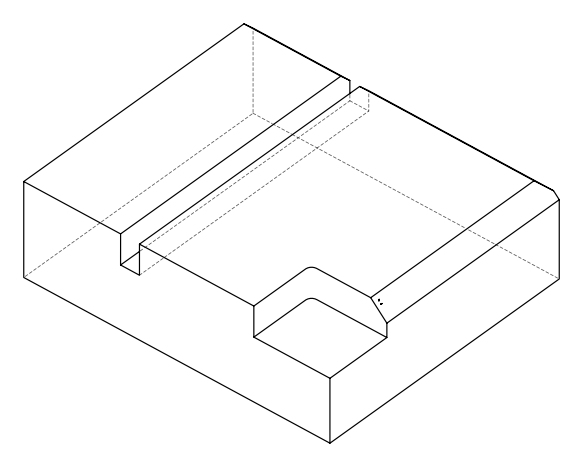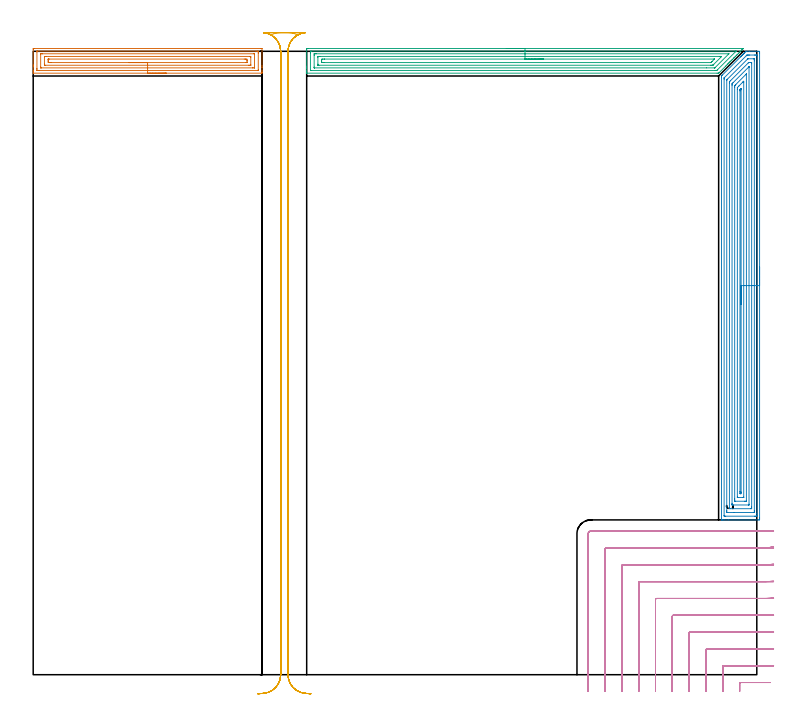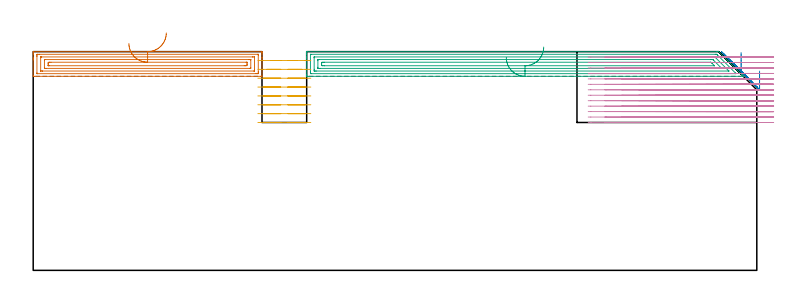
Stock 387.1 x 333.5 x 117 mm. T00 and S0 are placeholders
(PLAN: 5 operations, 2 tool changes, 72.9 min)
(1 AREA_MILL | FG_CHAMFER_SURFACE | UGT0205_001 | 5.16 min | 11257 mm3)
(2 AREA_MILL_1 | FG_CHAMFER_SURFACE_1 | UGT0205_001 | 16 min | 53821 mm3)
(3 AREA_MILL_2 | FG_CHAMFER_SURFACE_2 | UGT0205_001 | 9.36 min | 20178 mm3)
(4 MILL_CORNER_NOTCH_RECTANGULAR | CORNER_NOTCH_RECTANGULAR | NXT0201_011 | Follow Part, ap 3, ae 75% | 30.24 min | 299801 mm3)
(5 MILL_RECTANGULAR_SLOT | SLOT_RECTANGULAR | UGT0201_094 | Follow Part, ap 5, ae 75% | 12.16 min | 300909 mm3)
(TOOL UGT0205_001 | Chamfer Mill 20 x 3 x 45 deg. | D20 FL50 Z2)
(TOOL NXT0201_011 | ENDMILL 12mm [2P460-1200-NA 1630] | D12 FL38 Z6)
(TOOL UGT0201_094 | End mill 20 mm | D20 FL38 Z4)
(OP 1 AREA_MILL)
G17 G21 G94 G90
T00 M6
G54
G17 G0 G90 X71.2 Y321.8 S1061 M3
G43 Z127. H0
G94 G1 X71.162 Z126.128 F250.
X71.048 Z125.263
X70.859 Z124.412
X70.597 Z123.58
X70.263 Z122.774
X69.86 Z122.
X69.392 Z121.264
X68.86 Z120.572
X68.271 Z119.929
X67.628 Z119.339
X66.936 Z118.808
X66.2 Z118.34
X65.426 Z117.937
X64.62 Z117.603
X63.788 Z117.341
X62.936 Z117.152
X62.072 Z117.038
X61.2 Z117.
X0.144
X0.01 Y321.806 Z116.993
X0. Y322.082 Z116.716
Y322.548 Z116.251
Y323.117 Z115.677
Y325.163 Z113.634
Y325.759 Z113.036
Y326.198 Z112.598
Y334.563 Z104.234
X0.003 Y334.864 Z103.933
X0.01 Y334.992 Z103.805
X0.14 Y334.999 Z103.799
X0.59 Y335. Z103.8
X121.81
X122.264 Y334.995 Z103.803
X122.39 Y334.991 Z103.806
X122.4 Y334.861 Z103.936
Y325.759 Z113.036
Y325.163 Z113.634
Y324.878 Z113.919
Y323.117 Z115.677
Y322.548 Z116.251
Y322.237 Z116.562
X122.399 Y322.081 Z116.718
X122.39 Y321.806 Z116.993
X122.256 Y321.8 Z117.
X61.2
Y323.214 Z115.586
X3.166
X2.372 Y323.215 Z115.585
X2.273 Y323.216 Z115.584
X2.023 Y323.221 Z115.579
X2.01 Y323.302 Z115.498
X2.003 Y323.482 Z115.318
X2.001 Y323.998 Z114.802
X2. Y324.366 Z114.434
X2.001 Y333.169 Z105.631
X2.009 Y333.537 Z105.263
X2.01 Y333.58 Z105.22
X2.026 Y333.581 Z105.219
X2.075 Y333.584 Z105.216
X2.174 Y333.585 Z105.215
X2.372 Y333.586 Z105.214
X119.234
X120.028 Y333.585 Z105.215
X120.127 Y333.584 Z105.216
X120.377 Y333.579 Z105.221
X120.39 Y333.498 Z105.302
X120.397 Y333.318 Z105.482
X120.399 Y332.802 Z105.998
X120.4 Y332.434 Z106.366
X120.399 Y323.631 Z115.169
X120.391 Y323.263 Z115.537
X120.39 Y323.22 Z115.58
X120.374 Y323.219 Z115.581
X120.325 Y323.216 Z115.584
X120.226 Y323.215 Z115.585
X120.028 Y323.214 Z115.586
X61.2
Y324.628 Z114.172
X4.408 Y324.629 Z114.171
X4.155 Y324.63 Z114.17
X4.071 Y324.632 Z114.168
X4.013 Y324.635 Z114.165
X4.008 Y324.725 Z114.075
X4.002 Y324.878 Z113.922
X4. Y325.031 Z113.769
X4.001 Y332.074 Z106.726
X4.005 Y332.126 Z106.674
X4.01 Y332.161 Z106.639
X4.03 Y332.165 Z106.635
X4.155 Y332.167 Z106.633
X4.794 Y332.171 Z106.629
X5.046
X117.992
X118.245 Y332.17 Z106.63
X118.329 Y332.168 Z106.632
X118.387 Y332.165 Z106.635
X118.392 Y332.075 Z106.725
X118.398 Y331.922 Z106.878
X118.4 Y331.769 Z107.031
X118.399 Y324.726 Z114.074
X118.395 Y324.674 Z114.126
X118.39 Y324.639 Z114.161
X118.37 Y324.635 Z114.165
X118.245 Y324.633 Z114.167
X117.606 Y324.629 Z114.171
X117.354 Y324.628 Z114.172
X61.2
Y326.043 Z112.757
X6.541 Y326.044 Z112.756
X6.109 Y326.048 Z112.752
X6.012 Y326.05 Z112.75
X6.007 Y326.22 Z112.58
X6. Y326.577 Z112.223
Y330.57 Z108.23
X6.002 Y330.673 Z108.127
X6.006 Y330.723 Z108.077
X6.009 Y330.745 Z108.055
X6.026 Y330.75 Z108.05
X6.228 Y330.754 Z108.046
X6.829 Y330.757 Z108.043
X7.116
X115.859 Y330.756 Z108.044
X116.291 Y330.752 Z108.048
X116.388 Y330.75 Z108.05
X116.393 Y330.58 Z108.22
X116.4 Y330.223 Z108.577
Y326.23 Z112.57
X116.398 Y326.127 Z112.673
X116.394 Y326.077 Z112.723
X116.391 Y326.055 Z112.745
X116.374 Y326.05 Z112.75
X116.172 Y326.046 Z112.754
X115.571 Y326.043 Z112.757
X115.284
X61.2
Y327.457 Z111.343
X9.503
X8.671 Y327.461 Z111.339
X8.612 Y327.464 Z111.336
X8.01 Y327.52 Z111.28
X8.002 Y328.122 Z110.678
X8.001 Y328.4 Z110.4
Y329.004 Z109.796
X8.004 Y329.28 Z109.52
X8.006 Y329.317 Z109.483
X8.008 Y329.33 Z109.47
X8.104 Y329.336 Z109.464
X8.358 Y329.341 Z109.459
X8.485 Y329.343 Z109.457
X112.897
X113.729 Y329.339 Z109.461
X113.788 Y329.336 Z109.464
X114.39 Y329.28 Z109.52
X114.398 Y328.678 Z110.122
X114.399 Y328.4 Z110.4
Y327.796 Z111.004
X114.396 Y327.52 Z111.28
X114.394 Y327.483 Z111.317
X114.391 Y327.469 Z111.331
X114.295 Y327.464 Z111.336
X114.042 Y327.459 Z111.341
X113.915 Y327.457 Z111.343
X61.2
X60.328 Z111.381
X59.464 Z111.495
X58.612 Z111.684
X57.78 Z111.946
X56.974 Z112.28
X56.2 Z112.683
X55.464 Z113.152
X54.772 Z113.683
X54.129 Z114.272
X53.54 Z114.915
X53.008 Z115.607
X52.54 Z116.343
X52.137 Z117.117
X51.803 Z117.923
X51.541 Z118.755
X51.352 Z119.607
X51.238 Z120.472
X51.2 Z121.343
G0 Z127.
M5
M2
(OP 2 AREA_MILL_1)
G17 G21 G94 G90
T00 M6
G54
G17 G0 G90 X388.6 Y218.15 S1061 M3
G43 Z127. H0
Z106.6
G94 G1 Y218.112 Z105.728 F250.
Y217.998 Z104.864
Y217.809 Z104.012
Y217.547 Z103.18
Y217.213 Z102.374
Y216.81 Z101.6
Y216.342 Z100.864
Y215.81 Z100.172
Y215.221 Z99.529
Y214.578 Z98.94
Y213.886 Z98.408
Y213.15 Z97.94
Y212.376 Z97.537
Y211.57 Z97.203
Y210.738 Z96.941
Y209.887 Z96.752
Y209.022 Z96.638
Y208.15 Z96.6
Y83.835
X388.599 Y83.428 Z96.601
X388.595 Y82.947 Z96.603
X388.592 Y82.809 Z96.606
X388.119 Y82.8 Z97.078
X371.952 Z113.243
X369.564 Z115.631
X368.849 Z116.351
X368.589 Z116.61
X368.216 Z116.975
X368.203 Y82.808 Z116.988
X368.2 Y82.981 Z117.
Y319.461
X368.206 Y320.274 Z116.993
X368.207 Y320.301 Z116.992
X368.257 Y320.355 Z116.941
X368.681 Y320.781 Z116.519
X378.4 Y330.502 Z106.796
X378.536 Y330.637 Z106.662
X378.704 Y330.805 Z106.494
X378.842 Y330.944 Z106.354
X378.983 Y331.084 Z106.215
X379.141 Y331.242 Z106.057
X379.284 Y331.386 Z105.912
X379.43 Y331.531 Z105.768
X379.577 Y331.679 Z105.62
X379.725 Y331.828 Z105.47
X379.877 Y331.978 Z105.321
X380.014 Y332.115 Z105.184
X380.167 Y332.27 Z105.028
X380.324 Y332.425 Z104.874
X380.451 Y332.552 Z104.747
X380.609 Y332.711 Z104.586
X381.11 Y333.21 Z104.09
X381.372 Y333.468 Z103.827
X381.408 Y333.497 Z103.789
X381.54 Y333.5 Z103.658
X383.175 Z102.021
X387.856 Z97.341
X388.119 Y333.497 Z97.078
X388.592 Y333.491 Z96.606
X388.594 Y333.353 Z96.603
X388.599 Y332.872 Z96.601
X388.6 Y332.385 Z96.6
Y208.15
X387.186 Z98.014
Y86.161
X387.185 Y85.267 Z98.015
X387.184 Y85.216 Z98.016
X387.168 Y84.81 Z98.032
X386.761 Y84.802 Z98.439
X386.352 Y84.801 Z98.848
X385.88 Y84.8 Z99.32
X370.448 Y84.801 Z114.752
X369.973 Y84.803 Z115.227
X369.732 Y84.81 Z115.468
X369.621 Y84.824 Z115.579
X369.615 Y85.165 Z115.585
Y85.216
X369.614 Y318.567 Z115.586
X369.616 Y318.989 Z115.584
X369.619 Y319.199 Z115.581
X369.621 Y319.248 Z115.579
X369.641 Y319.279 Z115.559
X369.69 Y319.334 Z115.51
X369.811 Y319.461 Z115.389
X381.434 Y331.084 Z103.766
X381.687 Y331.335 Z103.513
X381.771 Y331.415 Z103.429
X381.837 Y331.476 Z103.363
X381.934 Y331.49 Z103.266
X382.408 Y331.498 Z102.792
X382.818 Y331.5 Z102.382
X383.29 Z101.91
X385.941 Z99.259
X386.352 Z98.848
X386.827 Y331.498 Z98.373
X387.068 Y331.49 Z98.132
X387.179 Y331.476 Z98.021
X387.185 Y331.135 Z98.015
Y331.084
X387.186 Y208.15 Z98.014
X385.772 Z99.428
X385.771 Y87.592 Z99.429
X385.769 Y87.004 Z99.431
X385.766 Y86.852 Z99.434
X385.765 Y86.82 Z99.435
X385.736 Y86.81 Z99.464
X385.667 Y86.803 Z99.533
X385.468 Y86.801 Z99.732
X374.847 Y86.8 Z110.353
X371.533 Z113.667
X371.332 Y86.801 Z113.868
X371.13 Y86.803 Z114.07
X371.072 Y86.806 Z114.128
X371.041 Y86.81 Z114.159
X371.035 Y86.823 Z114.165
X371.032 Y86.902 Z114.168
X371.03 Y87.004 Z114.17
X371.029 Y87.311 Z114.171
X371.028 Y87.898 Z114.172
X371.029 Y317.979 Z114.171
X371.03 Y318.082 Z114.17
X371.033 Y318.163 Z114.167
X371.035 Y318.214 Z114.165
X371.052 Y318.241 Z114.148
X371.366 Y318.567 Z113.834
X382.096 Y329.296 Z103.104
X382.243 Y329.436 Z102.957
X382.296 Y329.485 Z102.904
X382.414 Y329.491 Z102.786
X382.618 Y329.498 Z102.582
X385.267 Y329.5 Z99.933
X385.468 Y329.499 Z99.732
X385.67 Y329.497 Z99.53
X385.728 Y329.494 Z99.472
X385.759 Y329.49 Z99.441
X385.765 Y329.477 Z99.435
X385.768 Y329.398 Z99.432
X385.77 Y329.296 Z99.43
X385.771 Y328.989 Z99.429
X385.772 Y328.402 Z99.428
Y208.15
X384.357 Z100.843
Y89.686
X384.354 Y89.026 Z100.846
X384.35 Y88.811 Z100.85
X384.139 Y88.807 Z101.061
X383.701 Y88.8 Z101.499
X373.099 Z112.101
X372.659 Y88.806 Z112.541
X372.45 Y88.81 Z112.75
X372.448 Y88.931 Z112.752
X372.443 Y89.455 Z112.757
Y316.548
X372.444 Y316.779 Z112.756
X372.448 Y317.11 Z112.752
X372.45 Y317.189 Z112.75
X372.492 Y317.236 Z112.708
X372.568 Y317.316 Z112.632
X372.922 Y317.673 Z112.278
X382.502 Y327.252 Z102.698
X382.63 Y327.376 Z102.57
X382.716 Y327.456 Z102.484
X382.765 Y327.49 Z102.435
X382.818 Y327.499 Z102.382
X382.826 Y327.5 Z102.374
X383.701 Z101.499
X384.141 Y327.494 Z101.059
X384.35 Y327.49 Z100.85
X384.352 Y327.369 Z100.848
X384.357 Y326.845 Z100.843
Y208.15
X382.943 Z102.257
X382.942 Y91.221 Z102.258
X382.939 Y90.967 Z102.261
X382.936 Y90.809 Z102.264
X382.901 Y90.806 Z102.299
X382.818 Y90.803 Z102.382
X382.601 Y90.8 Z102.599
X374.649 Z110.551
X373.982 Y90.804 Z111.218
X373.888 Y90.807 Z111.312
X373.866 Y90.809 Z111.334
X373.862 Y90.925 Z111.338
X373.859 Y91.094 Z111.341
X373.857 Y91.348 Z111.343
Y91.475
Y315.118
X373.858 Y315.885 Z111.342
X373.86 Y316.009 Z111.34
X373.864 Y316.134 Z111.336
X373.982 Y316.272 Z111.218
X374.23 Y316.528 Z110.97
X374.477 Y316.779 Z110.723
X382.866 Y325.168 Z102.334
X382.906 Y325.205 Z102.294
X382.932 Y325.225 Z102.268
X382.936 Y325.227 Z102.264
X382.938 Y325.205 Z102.262
X382.942 Y324.952 Z102.258
X382.943 Y208.15 Z102.257
X381.529 Z103.671
X381.528 Y93.021 Z103.672
X381.527 Y92.9 Z103.673
X381.524 Y92.84 Z103.676
X381.523 Y92.817 Z103.677
X381.501 Y92.807 Z103.699
X381.051 Y92.803 Z104.149
X380.624 Y92.8 Z104.576
X375.749 Y92.801 Z109.451
X375.319 Y92.804 Z109.881
X375.279 Y92.81 Z109.921
X375.277 Y92.847 Z109.923
X375.273 Y93.263 Z109.927
X375.271 Y93.746 Z109.929
Y94.157
Y314.097
X375.273 Y314.579 Z109.927
X375.276 Y314.991 Z109.924
X375.278 Y315.107 Z109.922
X375.348 Y315.188 Z109.852
X375.449 Y315.295 Z109.751
X375.749 Y315.601 Z109.451
X375.89 Y315.742 Z109.31
X381.442 Y321.294 Z103.758
X381.469 Y321.317 Z103.731
X381.513 Y321.353 Z103.687
X381.523 Y321.358 Z103.677
X381.525 Y321.343 Z103.675
X381.527 Y321.308 Z103.673
X381.528 Y321.249 Z103.672
X381.529 Y321.124 Z103.671
Y208.15
X380.115 Z105.085
Y95.051
X380.113 Y94.841 Z105.087
X380.111 Y94.816 Z105.089
X380.11 Y94.811 Z105.09
X380.076 Y94.808 Z105.124
X379.945 Y94.803 Z105.255
X379.779 Y94.801 Z105.421
X379.531 Y94.8 Z105.669
X376.881 Z108.319
X376.763 Z108.437
X376.733 Y94.802 Z108.467
X376.703 Y94.806 Z108.497
X376.693 Y94.81 Z108.507
X376.691 Y94.818 Z108.509
X376.688 Y94.852 Z108.512
X376.686 Y94.998 Z108.514
X376.685 Y95.051 Z108.515
X376.686 Y313.203 Z108.514
X376.692 Y314.037 Z108.508
X376.701 Y314.097 Z108.499
X377.552 Y314.955 Z107.648
X379.376 Y316.779 Z105.824
X379.62 Y317.021 Z105.58
X379.776 Y317.175 Z105.424
X380.108 Y317.497 Z105.092
X380.115 Y316.727 Z105.085
Y208.15
X378.701 Z106.499
X378.7 Y97.733 Z106.5
X378.698 Y97.431 Z106.502
X378.693 Y96.839 Z106.507
X378.434 Y96.805 Z106.766
X378.4 Y96.807 Z106.8
X378.107 Y96.839 Z107.093
X378.103 Y97.139 Z107.097
X378.1 Y97.733 Z107.1
Y98.037
Y312.309
X378.101 Y312.611 Z107.099
X378.105 Y312.907 Z107.095
X378.108 Y313.05 Z107.092
X378.251 Y313.203 Z106.949
X378.325 Y313.278 Z106.875
X378.4 Y313.353 Z106.8
X378.475 Y313.426 Z106.725
X378.624 Y313.565 Z106.576
X378.694 Y313.63 Z106.506
X378.696 Y313.593 Z106.504
X378.698 Y313.507 Z106.502
X378.7 Y313.203 Z106.5
Y312.899
X378.701 Y208.15 Z106.499
Y207.278 Z106.538
Y206.414 Z106.651
Y205.562 Z106.84
Y204.73 Z107.103
Y203.924 Z107.436
Y203.15 Z107.839
Y202.414 Z108.308
Y201.722 Z108.839
Y201.079 Z109.428
Y200.49 Z110.072
Y199.959 Z110.764
Y199.49 Z111.499
Y199.087 Z112.273
Y198.753 Z113.079
Y198.491 Z113.911
Y198.302 Z114.763
Y198.188 Z115.628
Y198.15 Z116.499
G0 Z127.
M5
M2
(OP 3 AREA_MILL_2)
G17 G21 G94 G90
T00 M6
G54
G17 G0 G90 X253.1 Y335. S1061 M3
G43 Z127. H0
Z113.8
G94 G1 X253.138 Z112.929 F250.
X253.252 Z112.064
X253.441 Z111.212
X253.703 Z110.38
X254.037 Z109.574
X254.44 Z108.8
X254.908 Z108.064
X255.44 Z107.372
X256.029 Z106.729
X256.672 Z106.14
X257.364 Z105.609
X258.1 Z105.14
X258.874 Z104.737
X259.68 Z104.403
X260.512 Z104.141
X261.363 Z103.952
X262.228 Z103.838
X263.1 Z103.8
X379.873
X379.883 Y334.995 Z103.804
X379.873 Y334.976 Z103.822
X379.815 Y334.915 Z103.884
X379.575 Y334.674 Z104.123
X379.464 Y334.563 Z104.235
X379.277 Y334.377 Z104.422
X379.145 Y334.245 Z104.555
X379.024 Y334.123 Z104.675
X378.979 Y334.079 Z104.719
X378.302 Y333.402 Z105.398
X378.144 Y333.242 Z105.554
X378.086 Y333.185 Z105.613
X377.459 Y332.559 Z106.241
X377.264 Y332.362 Z106.434
X376.616 Y331.716 Z107.084
X376.383 Y331.481 Z107.315
X375.774 Y330.874 Z107.926
X375.703 Y330.802 Z107.997
X375.503 Y330.601 Z108.195
X374.931 Y330.031 Z108.769
X374.809 Y329.908 Z108.89
X374.622 Y329.721 Z109.075
X374.088 Y329.188 Z109.612
X373.742 Y328.84 Z109.956
X373.245 Y328.345 Z110.455
X373.022 Y328.121 Z110.677
X372.862 Y327.96 Z110.835
X372.705 Y327.804 Z110.994
X372.575 Y327.674 Z111.124
X372.422 Y327.52 Z111.276
X372.271 Y327.37 Z111.428
X372.128 Y327.227 Z111.571
X371.982 Y327.079 Z111.716
X371.837 Y326.936 Z111.862
X371.681 Y326.78 Z112.018
X371.541 Y326.639 Z112.157
X371.403 Y326.502 Z112.295
X371.234 Y326.333 Z112.465
X370.536 Y325.635 Z113.163
X367.138 Y322.237 Z116.561
X366.766 Y321.868 Z116.931
X366.701 Y321.806 Z116.992
X366.687 Y321.805 Z116.993
X365.873 Y321.8 Z117.
X146.471
X146.303 Y321.799 Z116.992
X146.3 Y322.141 Z116.658
Y322.425 Z116.374
Y323.117 Z115.677
Y324.344 Z114.453
Y324.878 Z113.916
Y325.492 Z113.304
Y334.296 Z104.502
X146.304 Y334.563 Z104.235
X146.31 Y334.992 Z103.806
X146.484 Y334.995 Z103.803
X146.923 Y335. Z103.8
X263.1
Y333.586 Z105.214
X375.703 Y333.585 Z105.215
X375.803 Y333.584 Z105.216
X375.968 Y333.579 Z105.221
X376.013 Y333.573 Z105.227
X376.003 Y333.561 Z105.239
X375.918 Y333.471 Z105.329
X375.801 Y333.351 Z105.449
X375.703 Y333.252 Z105.548
X366.162 Y323.712 Z115.088
X365.872 Y323.424 Z115.376
X365.715 Y323.273 Z115.527
X365.665 Y323.226 Z115.574
X365.574 Y323.221 Z115.579
X365.376 Y323.218 Z115.582
X364.979 Y323.215 Z115.585
X364.88 Y323.214 Z115.586
X148.611 Y323.215 Z115.585
X148.339 Y323.22 Z115.58
X148.313 Y323.221 Z115.579
X148.308 Y323.241 Z115.559
X148.303 Y323.274 Z115.526
X148.301 Y323.307 Z115.493
X148.3 Y332.325 Z106.475
X148.302 Y332.802 Z105.998
X148.307 Y333.199 Z105.601
X148.322 Y333.579 Z105.221
X148.71 Y333.584 Z105.216
X148.809 Y333.585 Z105.215
X263.1 Y333.586 Z105.214
Y332.171 Z106.629
X371.875
X371.968 Y332.17 Z106.63
X372.128 Y332.165 Z106.635
X372.154 Y332.163 Z106.637
X372.142 Y332.146 Z106.654
X372.128 Y332.128 Z106.672
X364.721 Y324.722 Z114.078
X364.662 Y324.665 Z114.135
X364.635 Y324.643 Z114.157
X364.622 Y324.636 Z114.164
X364.592 Y324.634 Z114.166
X364.337 Y324.63 Z114.17
X360.205 Y324.628 Z114.172
X150.497 Y324.629 Z114.171
X150.413 Y324.63 Z114.17
X150.346 Y324.633 Z114.167
X150.31 Y324.635 Z114.165
X150.308 Y324.684 Z114.116
X150.303 Y324.878 Z113.922
X150.3 Y325.072 Z113.728
Y331.235 Z107.565
X150.304 Y331.922 Z106.878
X150.308 Y332.108 Z106.692
X150.316 Y332.165 Z106.635
X150.371 Y332.167 Z106.633
X150.497 Y332.169 Z106.631
X151.138 Y332.171 Z106.629
X151.391
X263.1
Y330.757 Z108.043
X367.054
X367.66 Y330.756 Z108.044
X367.951 Y330.754 Z108.046
X368.161 Y330.75 Z108.05
X368.279 Y330.739 Z108.061
X368.195 Y330.649 Z108.151
X368.128 Y330.58 Z108.22
X367.712 Y330.161 Z108.639
X364.085 Y326.533 Z112.267
X363.693 Y326.145 Z112.655
X363.618 Y326.075 Z112.725
X363.596 Y326.057 Z112.743
X363.568 Y326.05 Z112.75
X363.494 Y326.047 Z112.753
X363.191 Y326.044 Z112.756
X362.903 Y326.043 Z112.757
X362.298
X152.889
X152.438 Y326.048 Z112.752
X152.342 Y326.05 Z112.75
X152.31 Y326.055 Z112.745
X152.307 Y326.101 Z112.699
X152.304 Y326.206 Z112.594
X152.3 Y326.624 Z112.176
Y330.146 Z108.654
X152.304 Y330.593 Z108.207
X152.307 Y330.701 Z108.099
X152.31 Y330.749 Z108.051
X152.372 Y330.751 Z108.049
X152.576 Y330.755 Z108.045
X153.178 Y330.757 Z108.043
X153.467
X263.1
Y329.343 Z109.457
X364.149
X364.276 Y329.342 Z109.458
X364.36 Y329.339 Z109.461
X364.42 Y329.336 Z109.464
X364.421 Y329.331 Z109.469
X364.376 Y329.28 Z109.52
X364.234 Y329.134 Z109.666
X363.191 Y328.09 Z110.71
X362.902 Y327.804 Z110.996
X362.609 Y327.52 Z111.28
X362.547 Y327.464 Z111.336
X362.425 Y327.459 Z111.341
X362.361 Y327.458 Z111.342
X155.859 Y327.457 Z111.343
X155.026 Y327.46 Z111.34
X154.966 Y327.464 Z111.336
X154.31 Y327.52 Z111.28
X154.302 Y328.174 Z110.626
X154.301 Y328.4 Z110.4
X154.304 Y329.052 Z109.748
X154.31 Y329.28 Z109.52
X154.908 Y329.337 Z109.463
X154.966 Y329.339 Z109.461
X155.796 Y329.343 Z109.457
X155.859
X263.1
X263.972 Z109.495
X264.836 Z109.609
X265.688 Z109.798
X266.52 Z110.06
X267.326 Z110.394
X268.1 Z110.797
X268.836 Z111.265
X269.528 Z111.797
X270.171 Z112.386
X270.76 Z113.029
X271.291 Z113.721
X271.76 Z114.457
X272.163 Z115.231
X272.497 Z116.037
X272.759 Z116.869
X272.948 Z117.72
X273.062 Z118.585
X273.1 Z119.457
G0 Z127.
M5
M2
(OP 4 MILL_CORNER_NOTCH_RECTANGULAR)
G17 G21 G94 G90
T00 M6
G54
G17 G0 G90 X394.385 Y-4.2 S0 M3
G43 Z127. H1
Z114.085
G94 G1 X391.385 F250.
X378.494 F500.
G3 X377.9 Y-4.794 R0.6
G1 Y-6.
Y-9. F250.
G0 Z127.
X396.099 Y4.88
Z114.085
G1 X393.1 Y4.816
G2 X391.572 Y4.8 R72. F500.
G1 X369.495
G3 X368.9 Y4.205 R0.6
G1 Y-6.
Y-9. F250.
G0 Z127.
X396.099 Y13.891
Z114.085
G1 X393.1 Y13.819
G2 X391.572 Y13.8 R63. F500.
G1 X360.495
G3 X359.9 Y13.205 R0.6
G1 Y-6.
Y-9. F250.
G0 Z127.
X396.099 Y22.907
Z114.085
G1 X393.1 Y22.822
G2 X391.572 Y22.8 R54. F500.
G1 X351.495
G3 X350.9 Y22.205 R0.6
G1 Y-6.
Y-9. F250.
G0 Z127.
X396.098 Y31.928
Z114.085
G1 X393.1 Y31.826
G2 X391.572 Y31.8 R45. F500.
G1 X342.495
G3 X341.9 Y31.205 R0.6
G1 Y-6.
Y-9. F250.
G0 Z127.
X396.097 Y40.96
Z114.085
G1 X393.1 Y40.832
G2 X391.572 Y40.8 R36. F500.
G1 X333.496
G3 X332.9 Y40.204 R0.6
G1 Y-6.
Y-9. F250.
G0 Z127.
X396.095 Y50.013
Z114.085
G1 X393.1 Y49.843
G2 X391.572 Y49.8 R27. F500.
G1 X324.496
G3 X323.9 Y49.204 R0.6
G1 Y-6.
Y-9. F250.
G0 Z127.
X396.089 Y59.12
Z114.085
G1 X393.1 Y58.865
G2 X391.572 Y58.8 R18. F500.
G1 X315.496
G3 X314.9 Y58.204 R0.6
G1 Y-6.
Y-9. F250.
G0 Z127.
X396.056 Y68.44
Z114.085
G1 X393.1 Y67.931
G2 X391.572 Y67.8 R9. F500.
G1 X306.496
G3 X305.9 Y67.204 R0.6
G1 Y-6.
Y-9. F250.
G0 Z127.
X394.572 Y76.8
Z114.085
G1 X391.572
X298.3 F500.
G3 X296.9 Y75.4 R1.4
G1 Y-6.
Y-9. F250.
G0 Z127.
X394.385 Y-4.2
Z111.169
G1 X391.385
X378.494 F500.
G3 X377.9 Y-4.794 R0.6
G1 Y-6.
Y-9. F250.
G0 Z127.
X396.099 Y4.88
Z111.169
G1 X393.1 Y4.816
G2 X391.572 Y4.8 R72. F500.
G1 X369.495
G3 X368.9 Y4.205 R0.6
G1 Y-6.
Y-9. F250.
G0 Z127.
X396.099 Y13.891
Z111.169
G1 X393.1 Y13.819
G2 X391.572 Y13.8 R63. F500.
G1 X360.495
G3 X359.9 Y13.205 R0.6
G1 Y-6.
Y-9. F250.
G0 Z127.
X396.099 Y22.907
Z111.169
G1 X393.1 Y22.822
G2 X391.572 Y22.8 R54. F500.
G1 X351.495
G3 X350.9 Y22.205 R0.6
G1 Y-6.
Y-9. F250.
G0 Z127.
X396.098 Y31.928
Z111.169
G1 X393.1 Y31.826
G2 X391.572 Y31.8 R45. F500.
G1 X342.495
G3 X341.9 Y31.205 R0.6
G1 Y-6.
Y-9. F250.
G0 Z127.
X396.097 Y40.96
Z111.169
G1 X393.1 Y40.832
G2 X391.572 Y40.8 R36. F500.
G1 X333.496
G3 X332.9 Y40.204 R0.6
G1 Y-6.
Y-9. F250.
G0 Z127.
X396.095 Y50.013
Z111.169
G1 X393.1 Y49.843
G2 X391.572 Y49.8 R27. F500.
G1 X324.496
G3 X323.9 Y49.204 R0.6
G1 Y-6.
Y-9. F250.
G0 Z127.
X396.089 Y59.12
Z111.169
G1 X393.1 Y58.865
G2 X391.572 Y58.8 R18. F500.
G1 X315.496
G3 X314.9 Y58.204 R0.6
G1 Y-6.
Y-9. F250.
G0 Z127.
X396.056 Y68.44
Z111.169
G1 X393.1 Y67.931
G2 X391.572 Y67.8 R9. F500.
G1 X306.496
G3 X305.9 Y67.204 R0.6
G1 Y-6.
Y-9. F250.
G0 Z127.
X394.572 Y76.8
Z111.169
G1 X391.572
X298.3 F500.
G3 X296.9 Y75.4 R1.4
G1 Y-6.
Y-9. F250.
G0 Z127.
X394.385 Y-4.2
Z108.254
G1 X391.385
X378.494 F500.
G3 X377.9 Y-4.794 R0.6
G1 Y-6.
Y-9. F250.
G0 Z127.
X396.099 Y4.88
Z108.254
G1 X393.1 Y4.816
G2 X391.572 Y4.8 R72. F500.
G1 X369.495
G3 X368.9 Y4.205 R0.6
G1 Y-6.
Y-9. F250.
G0 Z127.
X396.099 Y13.891
Z108.254
G1 X393.1 Y13.819
G2 X391.572 Y13.8 R63. F500.
G1 X360.495
G3 X359.9 Y13.205 R0.6
G1 Y-6.
Y-9. F250.
G0 Z127.
X396.099 Y22.907
Z108.254
G1 X393.1 Y22.822
G2 X391.572 Y22.8 R54. F500.
G1 X351.495
G3 X350.9 Y22.205 R0.6
G1 Y-6.
Y-9. F250.
G0 Z127.
X396.098 Y31.928
Z108.254
G1 X393.1 Y31.826
G2 X391.572 Y31.8 R45. F500.
G1 X342.495
G3 X341.9 Y31.205 R0.6
G1 Y-6.
Y-9. F250.
G0 Z127.
X396.097 Y40.96
Z108.254
G1 X393.1 Y40.832
G2 X391.572 Y40.8 R36. F500.
G1 X333.496
G3 X332.9 Y40.204 R0.6
G1 Y-6.
Y-9. F250.
G0 Z127.
X396.095 Y50.013
Z108.254
G1 X393.1 Y49.843
G2 X391.572 Y49.8 R27. F500.
G1 X324.496
G3 X323.9 Y49.204 R0.6
G1 Y-6.
Y-9. F250.
G0 Z127.
X396.089 Y59.12
Z108.254
G1 X393.1 Y58.865
G2 X391.572 Y58.8 R18. F500.
G1 X315.496
G3 X314.9 Y58.204 R0.6
G1 Y-6.
Y-9. F250.
G0 Z127.
X396.056 Y68.44
Z108.254
G1 X393.1 Y67.931
G2 X391.572 Y67.8 R9. F500.
G1 X306.496
G3 X305.9 Y67.204 R0.6
G1 Y-6.
Y-9. F250.
G0 Z127.
X394.572 Y76.8
Z108.254
G1 X391.572
X298.3 F500.
G3 X296.9 Y75.4 R1.4
G1 Y-6.
Y-9. F250.
G0 Z127.
X394.385 Y-4.2
Z105.338
G1 X391.385
X378.494 F500.
G3 X377.9 Y-4.794 R0.6
G1 Y-6.
Y-9. F250.
G0 Z127.
X396.099 Y4.876
Z105.338
G1 X393.1 Y4.815
G2 X391.633 Y4.8 R72. F500.
G1 X369.495
G3 X368.9 Y4.205 R0.6
G1 Y-6.
Y-9. F250.
G0 Z127.
X396.099 Y13.887
Z105.338
G1 X393.1 Y13.817
G2 X391.633 Y13.8 R63. F500.
G1 X360.495
G3 X359.9 Y13.205 R0.6
G1 Y-6.
Y-9. F250.
G0 Z127.
X396.099 Y22.901
Z105.338
G1 X393.1 Y22.82
G2 X391.633 Y22.8 R54. F500.
G1 X351.495
G3 X350.9 Y22.205 R0.6
G1 Y-6.
Y-9. F250.
G0 Z127.
X396.098 Y31.922
Z105.338
G1 X393.1 Y31.824
G2 X391.633 Y31.8 R45. F500.
G1 X342.495
G3 X341.9 Y31.205 R0.6
G1 Y-6.
Y-9. F250.
G0 Z127.
X396.098 Y40.952
Z105.338
G1 X393.1 Y40.83
G2 X391.633 Y40.8 R36. F500.
G1 X333.496
G3 X332.9 Y40.204 R0.6
G1 Y-6.
Y-9. F250.
G0 Z127.
X396.096 Y50.003
Z105.338
G1 X393.1 Y49.84
G2 X391.633 Y49.8 R27. F500.
G1 X324.496
G3 X323.9 Y49.204 R0.6
G1 Y-6.
Y-9. F250.
G0 Z127.
X396.09 Y59.104
Z105.338
G1 X393.1 Y58.86
G2 X391.633 Y58.8 R18. F500.
G1 X315.496
G3 X314.9 Y58.204 R0.6
G1 Y-6.
Y-9. F250.
G0 Z127.
X396.06 Y68.409
Z105.338
G1 X393.1 Y67.92
G2 X391.633 Y67.8 R9. F500.
G1 X306.496
G3 X305.9 Y67.204 R0.6
G1 Y-6.
Y-9. F250.
G0 Z127.
X394.633 Y76.8
Z105.338
G1 X391.633
X298.3 F500.
G3 X296.9 Y75.4 R1.4
G1 Y-6.
Y-9. F250.
G0 Z127.
X394.385 Y-4.2
Z102.423
G1 X391.385
X378.494 F500.
G3 X377.9 Y-4.794 R0.6
G1 Y-6.
Y-9. F250.
G0 Z127.
X396.1 Y4.805
Z102.423
G1 X393.1 Y4.8
X392.987 F500.
X369.495
G3 X368.9 Y4.205 R0.6
G1 Y-6.
Y-9. F250.
G0 Z127.
X396.1 Y13.805
Z102.423
G1 X393.1 Y13.8
X392.987 F500.
X360.495
G3 X359.9 Y13.205 R0.6
G1 Y-6.
Y-9. F250.
G0 Z127.
X396.1 Y22.806
Z102.423
G1 X393.1 Y22.8
X392.987 F500.
X351.495
G3 X350.9 Y22.205 R0.6
G1 Y-6.
Y-9. F250.
G0 Z127.
X396.1 Y31.808
Z102.423
G1 X393.1 Y31.8
X392.987 F500.
X342.495
G3 X341.9 Y31.205 R0.6
G1 Y-6.
Y-9. F250.
G0 Z127.
X396.1 Y40.81
Z102.423
G1 X393.1 Y40.8
X392.987 F500.
X333.496
G3 X332.9 Y40.204 R0.6
G1 Y-6.
Y-9. F250.
G0 Z127.
X396.1 Y49.813
Z102.423
G1 X393.1 Y49.8
X392.987 F500.
X324.496
G3 X323.9 Y49.204 R0.6
G1 Y-6.
Y-9. F250.
G0 Z127.
X396.1 Y58.819
Z102.423
G1 X393.1 Y58.8
X392.987 F500.
X315.496
G3 X314.9 Y58.204 R0.6
G1 Y-6.
Y-9. F250.
G0 Z127.
X396.1 Y67.838
Z102.423
G1 X393.1 Y67.801
X392.987 Y67.8 F500.
X306.496
G3 X305.9 Y67.204 R0.6
G1 Y-6.
Y-9. F250.
G0 Z127.
X395.987 Y76.8
Z102.423
G1 X392.987
X298.3 F500.
G3 X296.9 Y75.4 R1.4
G1 Y-6.
Y-9. F250.
G0 Z127.
X394.385 Y-4.2
Z99.508
G1 X391.385
X378.494 F500.
G3 X377.9 Y-4.794 R0.6
G1 Y-6.
Y-9. F250.
G0 Z127.
X396.1 Y4.8
Z99.508
G1 X393.1
X369.495 F500.
G3 X368.9 Y4.205 R0.6
G1 Y-6.
Y-9. F250.
G0 Z127.
X396.1 Y13.8
Z99.508
G1 X393.1
X360.495 F500.
G3 X359.9 Y13.205 R0.6
G1 Y-6.
Y-9. F250.
G0 Z127.
X396.1 Y22.8
Z99.508
G1 X393.1
X351.495 F500.
G3 X350.9 Y22.205 R0.6
G1 Y-6.
Y-9. F250.
G0 Z127.
X396.1 Y31.8
Z99.508
G1 X393.1
X342.495 F500.
G3 X341.9 Y31.205 R0.6
G1 Y-6.
Y-9. F250.
G0 Z127.
X396.1 Y40.8
Z99.508
G1 X393.1
X333.496 F500.
G3 X332.9 Y40.204 R0.6
G1 Y-6.
Y-9. F250.
G0 Z127.
X396.1 Y49.8
Z99.508
G1 X393.1
X324.496 F500.
G3 X323.9 Y49.204 R0.6
G1 Y-6.
Y-9. F250.
G0 Z127.
X396.1 Y58.8
Z99.508
G1 X393.1
X315.496 F500.
G3 X314.9 Y58.204 R0.6
G1 Y-6.
Y-9. F250.
G0 Z127.
X396.1 Y67.8
Z99.508
G1 X393.1
X306.496 F500.
G3 X305.9 Y67.204 R0.6
G1 Y-6.
Y-9. F250.
G0 Z127.
X396.1 Y76.8
Z99.508
G1 X393.1
X298.3 F500.
G3 X296.9 Y75.4 R1.4
G1 Y-6.
Y-9. F250.
G0 Z127.
X394.385 Y-4.2
Z96.592
G1 X391.385
X378.494 F500.
G3 X377.9 Y-4.794 R0.6
G1 Y-6.
Y-9. F250.
G0 Z127.
X396.1 Y4.8
Z96.592
G1 X393.1
X369.495 F500.
G3 X368.9 Y4.205 R0.6
G1 Y-6.
Y-9. F250.
G0 Z127.
X396.1 Y13.8
Z96.592
G1 X393.1
X360.495 F500.
G3 X359.9 Y13.205 R0.6
G1 Y-6.
Y-9. F250.
G0 Z127.
X396.1 Y22.8
Z96.592
G1 X393.1
X351.495 F500.
G3 X350.9 Y22.205 R0.6
G1 Y-6.
Y-9. F250.
G0 Z127.
X396.1 Y31.8
Z96.592
G1 X393.1
X342.495 F500.
G3 X341.9 Y31.205 R0.6
G1 Y-6.
Y-9. F250.
G0 Z127.
X396.1 Y40.8
Z96.592
G1 X393.1
X333.496 F500.
G3 X332.9 Y40.204 R0.6
G1 Y-6.
Y-9. F250.
G0 Z127.
X396.1 Y49.8
Z96.592
G1 X393.1
X324.496 F500.
G3 X323.9 Y49.204 R0.6
G1 Y-6.
Y-9. F250.
G0 Z127.
X396.1 Y58.8
Z96.592
G1 X393.1
X315.496 F500.
G3 X314.9 Y58.204 R0.6
G1 Y-6.
Y-9. F250.
G0 Z127.
X396.1 Y67.8
Z96.592
G1 X393.1
X306.496 F500.
G3 X305.9 Y67.204 R0.6
G1 Y-6.
Y-9. F250.
G0 Z127.
X396.1 Y76.8
Z96.592
G1 X393.1
X298.3 F500.
G3 X296.9 Y75.4 R1.4
G1 Y-6.
Y-9. F250.
G0 Z127.
X394.385 Y-4.2
Z93.677
G1 X391.385
X378.494 F500.
G3 X377.9 Y-4.794 R0.6
G1 Y-6.
Y-9. F250.
G0 Z127.
X396.1 Y4.8
Z93.677
G1 X393.1
X369.495 F500.
G3 X368.9 Y4.205 R0.6
G1 Y-6.
Y-9. F250.
G0 Z127.
X396.1 Y13.8
Z93.677
G1 X393.1
X360.495 F500.
G3 X359.9 Y13.205 R0.6
G1 Y-6.
Y-9. F250.
G0 Z127.
X396.1 Y22.8
Z93.677
G1 X393.1
X351.495 F500.
G3 X350.9 Y22.205 R0.6
G1 Y-6.
Y-9. F250.
G0 Z127.
X396.1 Y31.8
Z93.677
G1 X393.1
X342.495 F500.
G3 X341.9 Y31.205 R0.6
G1 Y-6.
Y-9. F250.
G0 Z127.
X396.1 Y40.8
Z93.677
G1 X393.1
X333.496 F500.
G3 X332.9 Y40.204 R0.6
G1 Y-6.
Y-9. F250.
G0 Z127.
X396.1 Y49.8
Z93.677
G1 X393.1
X324.496 F500.
G3 X323.9 Y49.204 R0.6
G1 Y-6.
Y-9. F250.
G0 Z127.
X396.1 Y58.8
Z93.677
G1 X393.1
X315.496 F500.
G3 X314.9 Y58.204 R0.6
G1 Y-6.
Y-9. F250.
G0 Z127.
X396.1 Y67.8
Z93.677
G1 X393.1
X306.496 F500.
G3 X305.9 Y67.204 R0.6
G1 Y-6.
Y-9. F250.
G0 Z127.
X396.1 Y76.8
Z93.677
G1 X393.1
X298.3 F500.
G3 X296.9 Y75.4 R1.4
G1 Y-6.
Y-9. F250.
G0 Z127.
X394.385 Y-4.2
Z90.762
G1 X391.385
X378.494 F500.
G3 X377.9 Y-4.794 R0.6
G1 Y-6.
Y-9. F250.
G0 Z127.
X396.1 Y4.8
Z90.762
G1 X393.1
X369.495 F500.
G3 X368.9 Y4.205 R0.6
G1 Y-6.
Y-9. F250.
G0 Z127.
X396.1 Y13.8
Z90.762
G1 X393.1
X360.495 F500.
G3 X359.9 Y13.205 R0.6
G1 Y-6.
Y-9. F250.
G0 Z127.
X396.1 Y22.8
Z90.762
G1 X393.1
X351.495 F500.
G3 X350.9 Y22.205 R0.6
G1 Y-6.
Y-9. F250.
G0 Z127.
X396.1 Y31.8
Z90.762
G1 X393.1
X342.495 F500.
G3 X341.9 Y31.205 R0.6
G1 Y-6.
Y-9. F250.
G0 Z127.
X396.1 Y40.8
Z90.762
G1 X393.1
X333.496 F500.
G3 X332.9 Y40.204 R0.6
G1 Y-6.
Y-9. F250.
G0 Z127.
X396.1 Y49.8
Z90.762
G1 X393.1
X324.496 F500.
G3 X323.9 Y49.204 R0.6
G1 Y-6.
Y-9. F250.
G0 Z127.
X396.1 Y58.8
Z90.762
G1 X393.1
X315.496 F500.
G3 X314.9 Y58.204 R0.6
G1 Y-6.
Y-9. F250.
G0 Z127.
X396.1 Y67.8
Z90.762
G1 X393.1
X306.496 F500.
G3 X305.9 Y67.204 R0.6
G1 Y-6.
Y-9. F250.
G0 Z127.
X396.1 Y76.8
Z90.762
G1 X393.1
X298.3 F500.
G3 X296.9 Y75.4 R1.4
G1 Y-6.
Y-9. F250.
G0 Z127.
X394.385 Y-4.2
Z87.846
G1 X391.385
X378.494 F500.
G3 X377.9 Y-4.794 R0.6
G1 Y-6.
Y-9. F250.
G0 Z127.
X396.1 Y4.8
Z87.846
G1 X393.1
X369.495 F500.
G3 X368.9 Y4.205 R0.6
G1 Y-6.
Y-9. F250.
G0 Z127.
X396.1 Y13.8
Z87.846
G1 X393.1
X360.495 F500.
G3 X359.9 Y13.205 R0.6
G1 Y-6.
Y-9. F250.
G0 Z127.
X396.1 Y22.8
Z87.846
G1 X393.1
X351.495 F500.
G3 X350.9 Y22.205 R0.6
G1 Y-6.
Y-9. F250.
G0 Z127.
X396.1 Y31.8
Z87.846
G1 X393.1
X342.495 F500.
G3 X341.9 Y31.205 R0.6
G1 Y-6.
Y-9. F250.
G0 Z127.
X396.1 Y40.8
Z87.846
G1 X393.1
X333.496 F500.
G3 X332.9 Y40.204 R0.6
G1 Y-6.
Y-9. F250.
G0 Z127.
X396.1 Y49.8
Z87.846
G1 X393.1
X324.496 F500.
G3 X323.9 Y49.204 R0.6
G1 Y-6.
Y-9. F250.
G0 Z127.
X396.1 Y58.8
Z87.846
G1 X393.1
X315.496 F500.
G3 X314.9 Y58.204 R0.6
G1 Y-6.
Y-9. F250.
G0 Z127.
X396.1 Y67.8
Z87.846
G1 X393.1
X306.496 F500.
G3 X305.9 Y67.204 R0.6
G1 Y-6.
Y-9. F250.
G0 Z127.
X396.1 Y76.8
Z87.846
G1 X393.1
X298.3 F500.
G3 X296.9 Y75.4 R1.4
G1 Y-6.
Y-9. F250.
G0 Z127.
X394.385 Y-4.2
Z84.931
G1 X391.385
X378.494 F500.
G3 X377.9 Y-4.794 R0.6
G1 Y-6.
Y-9. F250.
G0 Z127.
X396.1 Y4.8
Z84.931
G1 X393.1
X369.495 F500.
G3 X368.9 Y4.205 R0.6
G1 Y-6.
Y-9. F250.
G0 Z127.
X396.1 Y13.8
Z84.931
G1 X393.1
X360.495 F500.
G3 X359.9 Y13.205 R0.6
G1 Y-6.
Y-9. F250.
G0 Z127.
X396.1 Y22.8
Z84.931
G1 X393.1
X351.495 F500.
G3 X350.9 Y22.205 R0.6
G1 Y-6.
Y-9. F250.
G0 Z127.
X396.1 Y31.8
Z84.931
G1 X393.1
X342.495 F500.
G3 X341.9 Y31.205 R0.6
G1 Y-6.
Y-9. F250.
G0 Z127.
X396.1 Y40.8
Z84.931
G1 X393.1
X333.496 F500.
G3 X332.9 Y40.204 R0.6
G1 Y-6.
Y-9. F250.
G0 Z127.
X396.1 Y49.8
Z84.931
G1 X393.1
X324.496 F500.
G3 X323.9 Y49.204 R0.6
G1 Y-6.
Y-9. F250.
G0 Z127.
X396.1 Y58.8
Z84.931
G1 X393.1
X315.496 F500.
G3 X314.9 Y58.204 R0.6
G1 Y-6.
Y-9. F250.
G0 Z127.
X396.1 Y67.8
Z84.931
G1 X393.1
X306.496 F500.
G3 X305.9 Y67.204 R0.6
G1 Y-6.
Y-9. F250.
G0 Z127.
X396.1 Y76.8
Z84.931
G1 X393.1
X298.3 F500.
G3 X296.9 Y75.4 R1.4
G1 Y-6.
Y-9. F250.
G0 Z127.
X394.385 Y-4.2
Z82.015
G1 X391.385
X378.494 F500.
G3 X377.9 Y-4.794 R0.6
G1 Y-6.
Y-9. F250.
G0 Z127.
X396.1 Y4.8
Z82.015
G1 X393.1
X369.495 F500.
G3 X368.9 Y4.205 R0.6
G1 Y-6.
Y-9. F250.
G0 Z127.
X396.1 Y13.8
Z82.015
G1 X393.1
X360.495 F500.
G3 X359.9 Y13.205 R0.6
G1 Y-6.
Y-9. F250.
G0 Z127.
X396.1 Y22.8
Z82.015
G1 X393.1
X351.495 F500.
G3 X350.9 Y22.205 R0.6
G1 Y-6.
Y-9. F250.
G0 Z127.
X396.1 Y31.8
Z82.015
G1 X393.1
X342.495 F500.
G3 X341.9 Y31.205 R0.6
G1 Y-6.
Y-9. F250.
G0 Z127.
X396.1 Y40.8
Z82.015
G1 X393.1
X333.496 F500.
G3 X332.9 Y40.204 R0.6
G1 Y-6.
Y-9. F250.
G0 Z127.
X396.1 Y49.8
Z82.015
G1 X393.1
X324.496 F500.
G3 X323.9 Y49.204 R0.6
G1 Y-6.
Y-9. F250.
G0 Z127.
X396.1 Y58.8
Z82.015
G1 X393.1
X315.496 F500.
G3 X314.9 Y58.204 R0.6
G1 Y-6.
Y-9. F250.
G0 Z127.
X396.1 Y67.8
Z82.015
G1 X393.1
X306.496 F500.
G3 X305.9 Y67.204 R0.6
G1 Y-6.
Y-9. F250.
G0 Z127.
X396.1 Y76.8
Z82.015
G1 X393.1
X298.3 F500.
G3 X296.9 Y75.4 R1.4
G1 Y-6.
Y-9. F250.
G0 Z127.
X394.385 Y-4.2
Z79.1
G1 X391.385
X378.494 F500.
G3 X377.9 Y-4.794 R0.6
G1 Y-6.
Y-9. F250.
G0 Z127.
X396.1 Y4.8
Z79.1
G1 X393.1
X369.495 F500.
G3 X368.9 Y4.205 R0.6
G1 Y-6.
Y-9. F250.
G0 Z127.
X396.1 Y13.8
Z79.1
G1 X393.1
X360.495 F500.
G3 X359.9 Y13.205 R0.6
G1 Y-6.
Y-9. F250.
G0 Z127.
X396.1 Y22.8
Z79.1
G1 X393.1
X351.495 F500.
G3 X350.9 Y22.205 R0.6
G1 Y-6.
Y-9. F250.
G0 Z127.
X396.1 Y31.8
Z79.1
G1 X393.1
X342.495 F500.
G3 X341.9 Y31.205 R0.6
G1 Y-6.
Y-9. F250.
G0 Z127.
X396.1 Y40.8
Z79.1
G1 X393.1
X333.496 F500.
G3 X332.9 Y40.204 R0.6
G1 Y-6.
Y-9. F250.
G0 Z127.
X396.1 Y49.8
Z79.1
G1 X393.1
X324.496 F500.
G3 X323.9 Y49.204 R0.6
G1 Y-6.
Y-9. F250.
G0 Z127.
X396.1 Y58.8
Z79.1
G1 X393.1
X315.496 F500.
G3 X314.9 Y58.204 R0.6
G1 Y-6.
Y-9. F250.
G0 Z127.
X396.1 Y67.8
Z79.1
G1 X393.1
X306.496 F500.
G3 X305.9 Y67.204 R0.6
G1 Y-6.
Y-9. F250.
G0 Z127.
X396.1 Y76.8
Z79.1
G1 X393.1
X298.3 F500.
G3 X296.9 Y75.4 R1.4
G1 Y-6.
Y-9. F250.
G0 Z127.
M5
M2
(OP 5 MILL_RECTANGULAR_SLOT)
G17 G21 G94 G90
T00 M6
G54
G17 G0 G90 X148.517 Y-10.202 S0 M3
G43 Z127. H0
Z112.262
G94 G1 X145.526 Y-9.97 F250.
G2 X136.3 Y0. R10. F500.
G1 Y333.5
G2 X141.368 Y342.199 R10.
G3 X136.435 Y343.5 R10.
G1 X132.4
X132.358
X132.256
G3 X127.328 Y342.201 R10.
G2 X132.4 Y333.5 R10.
G1 Y0.
G2 X123.174 Y-9.97 R10.
G1 X120.183 Y-10.202 F250.
G0 X148.517 Z107.525
G1 X145.526 Y-9.97
G2 X136.3 Y0. R10. F500.
G1 Y333.5
G2 X143.723 Y343.162 R10.
G1 X143.73 Y343.191
G3 X141.265 Y343.5 R10.
G1 X127.425
G3 X124.965 Y343.193 R10.
G1 X124.972 Y343.164
G2 X132.4 Y333.5 R10.
G1 Y0.
G2 X123.174 Y-9.97 R10.
G1 X120.183 Y-10.202 F250.
G0 X148.517 Z102.787
G1 X145.526 Y-9.97
G2 X136.3 Y0. R10. F500.
G1 Y333.5
G2 X145.526 Y343.47 R10.
G1 Y343.5
X123.174
Y343.47
G2 X132.4 Y333.5 R10.
G1 Y0.
G2 X123.174 Y-9.97 R10.
G1 X120.183 Y-10.202 F250.
G0 X148.517 Z98.05
G1 X145.526 Y-9.97
G2 X136.3 Y0. R10. F500.
G1 Y333.5
G2 X145.526 Y343.47 R10.
G1 Y343.5
X123.174
Y343.47
G2 X132.4 Y333.5 R10.
G1 Y0.
G2 X123.174 Y-9.97 R10.
G1 X120.183 Y-10.202 F250.
G0 X148.517 Z93.312
G1 X145.526 Y-9.97
G2 X136.3 Y0. R10. F500.
G1 Y333.5
G2 X145.526 Y343.47 R10.
G1 Y343.5
X123.174
Y343.47
G2 X132.4 Y333.5 R10.
G1 Y0.
G2 X123.174 Y-9.97 R10.
G1 X120.183 Y-10.202 F250.
G0 X148.517 Z88.575
G1 X145.526 Y-9.97
G2 X136.3 Y0. R10. F500.
G1 Y333.5
G2 X145.526 Y343.47 R10.
G1 Y343.5
X123.174
Y343.47
G2 X132.4 Y333.5 R10.
G1 Y0.
G2 X123.174 Y-9.97 R10.
G1 X120.183 Y-10.202 F250.
G0 X148.517 Z83.837
G1 X145.526 Y-9.97
G2 X136.3 Y0. R10. F500.
G1 Y333.5
G2 X145.526 Y343.47 R10.
G1 Y343.5
X123.174
Y343.47
G2 X132.4 Y333.5 R10.
G1 Y0.
G2 X123.174 Y-9.97 R10.
G1 X120.183 Y-10.202 F250.
G0 X148.517 Z79.1
G1 X145.526 Y-9.97
G2 X136.3 Y0. R10. F500.
G1 Y333.5
G2 X145.526 Y343.47 R10.
G1 Y343.5
X123.174
Y343.47
G2 X132.4 Y333.5 R10.
G1 Y0.
G2 X123.174 Y-9.97 R10.
G1 X120.183 Y-10.202 F250.
G0 Z127.
M5
M2
